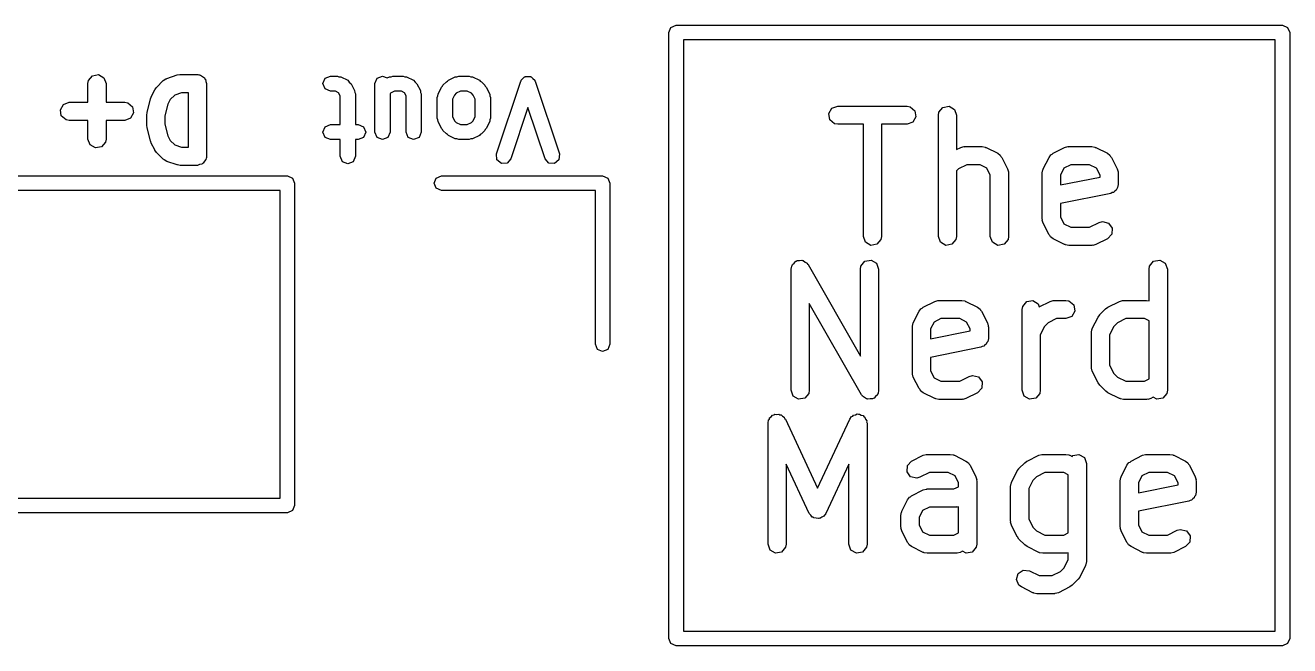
# Model space of a CAD drawing. Extents: x 83 to 117, y -104 to -70.4.
# Drawn here: x 100.38 to 110.81, y -75.49 to -70.37 of the extents above; entities that cross this region are included whole.
import ezdxf

# ---------------------------------------------------------------- set-up
doc = ezdxf.new("R2010")
doc.units = 0
doc.layers.add('BLACK', color=7, linetype='CONTINUOUS')

msp = doc.modelspace()

# ---------------------------------------------------------------- linework, layer by layer
at = {"layer": 'BLACK', "linetype": 'CONTINUOUS'}
for p, q in [((105.703, -70.3848), (105.746, -70.3672)), ((105.746, -70.3672), (110.746, -70.3672)), ((110.746, -70.3672), (110.788, -70.3848)), ((105.686, -70.4272), (105.703, -70.3848)), ((105.686, -75.4272), (105.686, -70.4272)), ((110.788, -70.3848), (110.806, -70.4272)), ((110.806, -70.4272), (110.806, -75.4272)), ((105.806, -70.4872), (105.806, -75.3672)), ((110.686, -70.4872), (105.806, -70.4872)), ((110.686, -75.3672), (110.686, -70.4872)), ((100.9, -70.8229), (100.932, -70.7836)), ((100.932, -70.7836), (100.983, -70.7747)), ((100.983, -70.7747), (101.027, -70.8004)), ((101.546, -70.806), (101.632, -70.7774)), ((101.632, -70.7774), (101.654, -70.7741)), ((101.654, -70.7741), (101.656, -70.7736)), ((101.656, -70.7736), (101.799, -70.7736)), ((101.799, -70.7736), (101.808, -70.7753)), ((101.808, -70.7753), (101.812, -70.7747)), ((101.812, -70.7747), (101.814, -70.7764)), ((101.814, -70.7764), (101.824, -70.7781)), ((101.824, -70.7781), (101.839, -70.7906)), ((101.839, -70.7906), (101.856, -70.8004)), ((102.852, -70.8044), (102.896, -70.7861)), ((102.896, -70.7861), (102.953, -70.7861)), ((102.953, -70.7861), (102.966, -70.7916)), ((102.966, -70.7916), (102.981, -70.7927)), ((102.981, -70.7927), (103.038, -70.8212)), ((103.28, -70.8044), (103.324, -70.7861)), ((103.324, -70.7861), (103.363, -70.8021)), ((103.363, -70.8021), (103.382, -70.7927)), ((103.382, -70.7927), (103.397, -70.7916)), ((103.397, -70.7916), (103.41, -70.7861)), ((103.41, -70.7861), (103.496, -70.7861)), ((103.496, -70.7861), (103.509, -70.7916)), ((103.509, -70.7916), (103.524, -70.7927)), ((103.524, -70.7927), (103.581, -70.8212)), ((103.868, -70.8212), (103.925, -70.7927)), ((103.925, -70.7927), (103.939, -70.7916)), ((103.939, -70.7916), (103.953, -70.7861)), ((103.953, -70.7861), (104.039, -70.7861)), ((104.039, -70.7861), (104.052, -70.7916)), ((104.052, -70.7916), (104.067, -70.7927)), ((104.067, -70.7927), (104.124, -70.8212)), ((104.483, -70.8076), (104.496, -70.7927)), ((104.496, -70.7927), (104.501, -70.7923)), ((104.501, -70.7923), (104.505, -70.7893)), ((104.505, -70.7893), (104.524, -70.7907)), ((104.524, -70.7907), (104.544, -70.7893)), ((104.544, -70.7893), (104.548, -70.7923)), ((104.548, -70.7923), (104.552, -70.7927)), ((104.552, -70.7927), (104.565, -70.8076)), ((100.895, -70.8486), (100.9, -70.8229)), ((100.895, -71.0021), (100.895, -70.8486)), ((101.027, -70.8004), (101.045, -70.8486)), ((101.045, -70.8486), (101.045, -71.0021)), ((101.417, -70.9579), (101.446, -70.9007)), ((101.446, -70.9007), (101.459, -70.8827)), ((101.459, -70.8827), (101.46, -70.8813)), ((101.46, -70.8813), (101.517, -70.8241)), ((101.517, -70.8241), (101.538, -70.8092)), ((101.538, -70.8092), (101.543, -70.8088)), ((101.543, -70.8088), (101.546, -70.806)), ((101.856, -70.8004), (101.858, -70.8067)), ((101.858, -70.8067), (101.864, -70.8111)), ((101.864, -70.8111), (101.867, -70.8303)), ((101.867, -70.8303), (101.874, -70.8486)), ((101.874, -70.8486), (101.874, -71.4486)), ((102.833, -70.8486), (102.852, -70.8044)), ((102.852, -70.8928), (102.833, -70.8486)), ((102.896, -70.9111), (102.852, -70.8928)), ((103.038, -70.8212), (103.051, -70.8362)), ((103.051, -70.8362), (103.066, -70.8492)), ((103.066, -70.8492), (103.094, -70.9063)), ((103.262, -70.8486), (103.28, -70.8044)), ((103.262, -71.2486), (103.262, -70.8486)), ((103.581, -70.8212), (103.594, -70.8362)), ((103.594, -70.8362), (103.609, -70.8492)), ((103.609, -70.8492), (103.637, -70.9063)), ((103.783, -70.9349), (103.811, -70.8778)), ((103.811, -70.8778), (103.819, -70.871)), ((103.819, -70.871), (103.823, -70.8615)), ((103.823, -70.8615), (103.852, -70.8329)), ((103.852, -70.8329), (103.861, -70.829)), ((103.861, -70.829), (103.868, -70.8212)), ((104.124, -70.8212), (104.13, -70.829)), ((104.13, -70.829), (104.14, -70.8329)), ((104.14, -70.8329), (104.168, -70.8615)), ((104.168, -70.8615), (104.172, -70.871)), ((104.172, -70.871), (104.18, -70.8778)), ((104.18, -70.8778), (104.209, -70.9349)), ((104.265, -71.4288), (104.465, -70.8288)), ((104.465, -70.8288), (104.468, -70.8253)), ((104.468, -70.8206), (104.483, -70.8076)), ((104.468, -70.8253), (104.468, -70.8206)), ((104.565, -70.8076), (104.58, -70.8206)), ((104.58, -70.8206), (104.581, -70.8253)), ((104.581, -70.8253), (104.584, -70.8288)), ((104.584, -70.8288), (104.784, -71.4288)), ((100.693, -71.0197), (100.741, -71.0021)), ((100.741, -71.0021), (100.895, -71.0021)), ((101.045, -71.0021), (101.199, -71.0021)), ((101.199, -71.0021), (101.224, -71.0067)), ((101.224, -71.0067), (101.264, -71.0396)), ((101.383, -71.0875), (101.412, -70.9732)), ((101.412, -70.9732), (101.417, -70.9614)), ((101.417, -70.9614), (101.417, -70.9579)), ((101.574, -70.9787), (101.555, -71.0176)), ((101.611, -70.9427), (101.574, -70.9787)), ((101.668, -70.9236), (101.611, -70.9427)), ((101.724, -70.9236), (101.668, -70.9236)), ((101.724, -71.3736), (101.724, -70.9236)), ((102.938, -70.9111), (102.896, -70.9111)), ((102.963, -70.9237), (102.938, -70.9111)), ((102.976, -70.949), (102.963, -70.9237)), ((102.976, -71.1861), (102.976, -70.949)), ((103.094, -70.9063), (103.096, -70.9208)), ((103.096, -70.9208), (103.101, -70.9343)), ((103.101, -70.9343), (103.101, -71.1861)), ((103.39, -70.9285), (103.387, -70.9316)), ((103.387, -70.9316), (103.387, -71.2486)), ((103.425, -70.9111), (103.39, -70.9285)), ((103.481, -70.9111), (103.425, -70.9111)), ((103.506, -70.9237), (103.481, -70.9111)), ((103.519, -70.949), (103.506, -70.9237)), ((103.519, -71.2486), (103.519, -70.949)), ((103.637, -70.9063), (103.638, -70.9208)), ((103.638, -70.9208), (103.644, -70.9343)), ((103.644, -70.9343), (103.644, -71.2486)), ((103.776, -70.9629), (103.782, -70.9494)), ((103.776, -71.1343), (103.776, -70.9629)), ((103.782, -70.9494), (103.783, -70.9349)), ((103.919, -70.9427), (103.901, -70.9776)), ((103.901, -70.9776), (103.901, -71.1195)), ((103.933, -70.9285), (103.919, -70.9427)), ((103.968, -70.9111), (103.933, -70.9285)), ((104.024, -70.9111), (103.968, -70.9111)), ((104.059, -70.9285), (104.024, -70.9111)), ((104.073, -70.9427), (104.059, -70.9285)), ((104.09, -70.9776), (104.073, -70.9427)), ((104.09, -71.1195), (104.09, -70.9776)), ((104.209, -70.9349), (104.21, -70.9494)), ((104.21, -70.9494), (104.215, -70.9629)), ((104.215, -70.9629), (104.215, -71.1343)), ((100.668, -71.0641), (100.693, -71.0197)), ((100.676, -71.1146), (100.668, -71.0641)), ((101.272, -71.0902), (101.247, -71.1346)), ((101.264, -71.0396), (101.272, -71.0902)), ((101.381, -71.1057), (101.383, -71.091)), ((101.381, -71.1914), (101.381, -71.1057)), ((101.383, -71.091), (101.383, -71.0875)), ((101.555, -71.0176), (101.531, -71.1149)), ((104.524, -71.0462), (104.384, -71.4683)), ((104.665, -71.4683), (104.524, -71.0462)), ((107.005, -71.0966), (107.031, -71.0521)), ((107.014, -71.1471), (107.005, -71.0966)), ((107.031, -71.0521), (107.079, -71.0346)), ((107.079, -71.0346), (107.65, -71.0346)), ((107.65, -71.0346), (107.676, -71.0391)), ((107.676, -71.0391), (107.715, -71.0721)), ((107.715, -71.0721), (107.724, -71.1226)), ((107.909, -71.1096), (107.913, -71.0839)), ((107.909, -72.1096), (107.909, -71.1096)), ((107.913, -71.0839), (107.946, -71.0446)), ((107.946, -71.0446), (107.997, -71.0357)), ((107.997, -71.0357), (108.041, -71.0614)), ((108.041, -71.0614), (108.059, -71.1096)), ((108.059, -71.1096), (108.059, -71.393)), ((100.716, -71.1476), (100.676, -71.1146)), ((100.741, -71.1521), (100.716, -71.1476)), ((100.895, -71.1521), (100.741, -71.1521)), ((100.895, -71.3057), (100.895, -71.1521)), ((101.199, -71.1521), (101.045, -71.1521)), ((101.045, -71.1521), (101.045, -71.3057)), ((101.247, -71.1346), (101.199, -71.1521)), ((101.382, -71.1947), (101.381, -71.1914)), ((101.383, -71.2096), (101.382, -71.1947)), ((101.412, -71.3239), (101.383, -71.2096)), ((101.531, -71.1149), (101.531, -71.1822)), ((101.531, -71.1822), (101.555, -71.2795)), ((102.833, -71.2486), (102.852, -71.2044)), ((102.852, -71.2044), (102.896, -71.1861)), ((102.896, -71.1861), (102.976, -71.1861)), ((103.101, -71.1861), (103.124, -71.1861)), ((103.124, -71.1861), (103.168, -71.2044)), ((103.168, -71.2044), (103.187, -71.2486)), ((103.782, -71.1477), (103.776, -71.1343)), ((103.783, -71.1622), (103.782, -71.1477)), ((103.811, -71.2194), (103.783, -71.1622)), ((103.901, -71.1195), (103.919, -71.1544)), ((103.919, -71.1544), (103.933, -71.1686)), ((103.933, -71.1686), (103.968, -71.1861)), ((103.968, -71.1861), (104.024, -71.1861)), ((104.024, -71.1861), (104.059, -71.1686)), ((104.059, -71.1686), (104.073, -71.1544)), ((104.073, -71.1544), (104.09, -71.1195)), ((104.209, -71.1622), (104.18, -71.2194)), ((104.21, -71.1477), (104.209, -71.1622)), ((104.215, -71.1343), (104.21, -71.1477)), ((107.053, -71.1801), (107.014, -71.1471)), ((107.079, -71.1846), (107.053, -71.1801)), ((107.29, -71.1846), (107.079, -71.1846)), ((107.29, -72.1096), (107.29, -71.1846)), ((107.65, -71.1846), (107.44, -71.1846)), ((107.44, -71.1846), (107.44, -72.1096)), ((107.698, -71.167), (107.65, -71.1846)), ((107.724, -71.1226), (107.698, -71.167)), ((100.913, -71.3539), (100.895, -71.3057)), ((101.045, -71.3057), (101.04, -71.3314)), ((101.555, -71.2795), (101.574, -71.3184)), ((101.574, -71.3184), (101.611, -71.3544)), ((102.852, -71.2928), (102.833, -71.2486)), ((102.896, -71.3111), (102.852, -71.2928)), ((102.976, -71.3111), (102.896, -71.3111)), ((102.976, -71.4486), (102.976, -71.3111)), ((103.124, -71.3111), (103.101, -71.3111)), ((103.101, -71.3111), (103.101, -71.4486)), ((103.168, -71.2928), (103.124, -71.3111)), ((103.187, -71.2486), (103.168, -71.2928)), ((103.28, -71.2928), (103.262, -71.2486)), ((103.324, -71.3111), (103.28, -71.2928)), ((103.368, -71.2928), (103.324, -71.3111)), ((103.387, -71.2486), (103.368, -71.2928)), ((103.537, -71.2928), (103.519, -71.2486)), ((103.581, -71.3111), (103.537, -71.2928)), ((103.626, -71.2928), (103.581, -71.3111)), ((103.644, -71.2486), (103.626, -71.2928)), ((103.819, -71.2261), (103.811, -71.2194)), ((103.823, -71.2356), (103.819, -71.2261)), ((103.852, -71.2642), (103.823, -71.2356)), ((103.861, -71.2681), (103.852, -71.2642)), ((103.868, -71.2759), (103.861, -71.2681)), ((103.925, -71.3045), (103.868, -71.2759)), ((103.939, -71.3055), (103.925, -71.3045)), ((103.953, -71.3111), (103.939, -71.3055)), ((104.039, -71.3111), (103.953, -71.3111)), ((104.052, -71.3055), (104.039, -71.3111)), ((104.067, -71.3045), (104.052, -71.3055)), ((104.124, -71.2759), (104.067, -71.3045)), ((104.13, -71.2681), (104.124, -71.2759)), ((104.14, -71.2642), (104.13, -71.2681)), ((104.168, -71.2356), (104.14, -71.2642)), ((104.172, -71.2261), (104.168, -71.2356)), ((104.18, -71.2194), (104.172, -71.2261)), ((100.957, -71.3796), (100.913, -71.3539)), ((101.007, -71.3707), (100.957, -71.3796)), ((101.04, -71.3314), (101.007, -71.3707)), ((101.414, -71.3268), (101.412, -71.3239)), ((101.417, -71.3393), (101.414, -71.3268)), ((101.446, -71.3964), (101.417, -71.3393)), ((101.447, -71.3975), (101.446, -71.3964)), ((101.46, -71.4159), (101.447, -71.3975)), ((101.517, -71.473), (101.46, -71.4159)), ((101.611, -71.3544), (101.668, -71.3736)), ((101.668, -71.3736), (101.724, -71.3736)), ((108.059, -71.393), (108.093, -71.3758)), ((108.093, -71.3758), (108.118, -71.3684)), ((108.118, -71.3684), (108.122, -71.3694)), ((108.122, -71.3694), (108.126, -71.3679)), ((108.126, -71.3679), (108.269, -71.3679)), ((108.269, -71.3679), (108.295, -71.3724)), ((108.295, -71.3724), (108.298, -71.3753)), ((108.298, -71.3753), (108.303, -71.3758)), ((108.303, -71.3758), (108.398, -71.4235)), ((108.398, -71.4235), (108.419, -71.439)), ((108.847, -71.4316), (108.855, -71.4235)), ((108.855, -71.4235), (108.95, -71.3758)), ((108.95, -71.3758), (108.975, -71.3684)), ((108.975, -71.3684), (108.979, -71.3694)), ((108.979, -71.3694), (108.984, -71.3679)), ((108.984, -71.3679), (109.174, -71.3679)), ((109.174, -71.3679), (109.2, -71.3724)), ((109.2, -71.3724), (109.203, -71.3753)), ((109.203, -71.3753), (109.208, -71.3758)), ((109.208, -71.3758), (109.303, -71.4235)), ((109.303, -71.4235), (109.324, -71.439)), ((101.521, -71.4749), (101.517, -71.473)), ((101.523, -71.4787), (101.521, -71.4749)), ((101.546, -71.4912), (101.523, -71.4787)), ((101.632, -71.5197), (101.546, -71.4912)), ((101.634, -71.5197), (101.632, -71.5197)), ((101.656, -71.5236), (101.634, -71.5197)), ((101.799, -71.5236), (101.656, -71.5236)), ((101.817, -71.5169), (101.799, -71.5236)), ((101.836, -71.5135), (101.817, -71.5169)), ((101.84, -71.5083), (101.836, -71.5135)), ((101.847, -71.506), (101.84, -71.5083)), ((101.857, -71.4891), (101.847, -71.506)), ((101.869, -71.4742), (101.857, -71.4891)), ((101.871, -71.4645), (101.869, -71.4742)), ((101.872, -71.4616), (101.871, -71.4645)), ((101.874, -71.4486), (101.872, -71.4583)), ((101.872, -71.4583), (101.872, -71.4616)), ((102.994, -71.4928), (102.976, -71.4486)), ((103.039, -71.5111), (102.994, -71.4928)), ((103.083, -71.4928), (103.039, -71.5111)), ((103.101, -71.4486), (103.083, -71.4928)), ((104.268, -71.4765), (104.265, -71.4288)), ((104.305, -71.5079), (104.268, -71.4765)), ((104.352, -71.5045), (104.305, -71.5079)), ((104.384, -71.4683), (104.352, -71.5045)), ((104.696, -71.5045), (104.665, -71.4683)), ((104.744, -71.5079), (104.696, -71.5045)), ((104.78, -71.4765), (104.744, -71.5079)), ((104.784, -71.4288), (104.78, -71.4765)), ((108.144, -71.5179), (108.076, -71.5522)), ((108.252, -71.5179), (108.144, -71.5179)), ((108.309, -71.5464), (108.252, -71.5179)), ((108.419, -71.439), (108.423, -71.4493)), ((108.423, -71.4493), (108.432, -71.457)), ((108.432, -71.457), (108.479, -71.5522)), ((108.774, -71.5522), (108.821, -71.457)), ((108.821, -71.457), (108.837, -71.4361)), ((108.837, -71.4361), (108.847, -71.4316)), ((109.001, -71.5179), (108.944, -71.5464)), ((109.156, -71.5179), (109.001, -71.5179)), ((109.213, -71.5464), (109.156, -71.5179)), ((109.324, -71.439), (109.328, -71.4493)), ((109.328, -71.4493), (109.336, -71.457)), ((109.336, -71.457), (109.384, -71.5522)), ((94.86, -71.61), (102.54, -71.61)), ((102.54, -71.61), (102.582, -71.6276)), ((102.582, -71.6276), (102.6, -71.67)), ((103.75, -71.67), (103.768, -71.6276)), ((103.768, -71.6276), (103.81, -71.61)), ((103.81, -71.61), (105.14, -71.61)), ((105.14, -71.61), (105.182, -71.6276)), ((105.182, -71.6276), (105.2, -71.67)), ((108.076, -71.5522), (108.059, -71.5692)), ((108.059, -71.5692), (108.059, -72.1096)), ((108.337, -71.6035), (108.309, -71.5464)), ((108.337, -72.1096), (108.337, -71.6035)), ((108.479, -71.5522), (108.487, -71.5772)), ((108.487, -71.5772), (108.486, -71.5816)), ((108.486, -71.5816), (108.487, -71.5858)), ((108.487, -71.5858), (108.487, -72.1096)), ((108.766, -71.5858), (108.77, -71.5601)), ((108.766, -71.9667), (108.766, -71.5858)), ((108.77, -71.5601), (108.773, -71.5567)), ((108.773, -71.5567), (108.774, -71.5522)), ((108.944, -71.5464), (108.916, -71.6035)), ((108.916, -71.6035), (108.916, -71.6848)), ((108.916, -71.6848), (109.242, -71.6195)), ((109.242, -71.6035), (109.213, -71.5464)), ((109.242, -71.6195), (109.242, -71.6035)), ((109.384, -71.5522), (109.391, -71.5772)), ((109.391, -71.5772), (109.39, -71.5816)), ((109.39, -71.5816), (109.392, -71.5858)), ((109.392, -71.5858), (109.392, -71.681)), ((102.48, -71.73), (94.92, -71.73)), ((102.48, -74.27), (102.48, -71.73)), ((102.6, -71.67), (102.6, -74.33)), ((103.768, -71.7124), (103.75, -71.67)), ((103.81, -71.73), (103.768, -71.7124)), ((105.08, -71.73), (103.81, -71.73)), ((105.08, -73), (105.08, -71.73)), ((105.2, -71.67), (105.2, -73)), ((109.363, -71.7352), (109.354, -71.746)), ((109.375, -71.7279), (109.363, -71.7352)), ((109.379, -71.7162), (109.375, -71.7279)), ((109.387, -71.7067), (109.379, -71.7162)), ((109.392, -71.681), (109.387, -71.7067)), ((109.332, -71.7546), (108.916, -71.8377)), ((108.916, -71.8377), (108.916, -71.949)), ((109.342, -71.7481), (109.332, -71.7546)), ((109.354, -71.746), (109.342, -71.7481)), ((108.767, -71.9709), (108.766, -71.9667)), ((108.766, -71.9753), (108.767, -71.9709)), ((108.774, -72.0003), (108.766, -71.9753)), ((108.821, -72.0955), (108.774, -72.0003)), ((108.916, -71.949), (108.944, -72.0061)), ((108.944, -72.0061), (109.001, -72.0346)), ((109.001, -72.0346), (109.156, -72.0346)), ((109.156, -72.0346), (109.236, -71.9949)), ((109.236, -71.9949), (109.261, -71.9875)), ((109.261, -71.9875), (109.311, -71.9994)), ((109.311, -71.9994), (109.341, -72.0406)), ((109.341, -72.0406), (109.338, -72.0918)), ((107.307, -72.1578), (107.29, -72.1096)), ((107.435, -72.1352), (107.402, -72.1745)), ((107.44, -72.1096), (107.435, -72.1352)), ((107.926, -72.1578), (107.909, -72.1096)), ((108.054, -72.1352), (108.021, -72.1745)), ((108.059, -72.1096), (108.054, -72.1352)), ((108.355, -72.1578), (108.337, -72.1096)), ((108.483, -72.1352), (108.45, -72.1745)), ((108.487, -72.1096), (108.483, -72.1352)), ((108.829, -72.1032), (108.821, -72.0955)), ((108.834, -72.1135), (108.829, -72.1032)), ((108.855, -72.129), (108.834, -72.1135)), ((108.95, -72.1767), (108.855, -72.129)), ((109.303, -72.129), (109.208, -72.1767)), ((109.338, -72.0918), (109.303, -72.129)), ((107.352, -72.1834), (107.307, -72.1578)), ((107.402, -72.1745), (107.352, -72.1834)), ((107.971, -72.1834), (107.926, -72.1578)), ((108.021, -72.1745), (107.971, -72.1834)), ((108.399, -72.1834), (108.355, -72.1578)), ((108.45, -72.1745), (108.399, -72.1834)), ((108.955, -72.1772), (108.95, -72.1767)), ((108.958, -72.1801), (108.955, -72.1772)), ((108.984, -72.1846), (108.958, -72.1801)), ((109.174, -72.1846), (108.984, -72.1846)), ((109.178, -72.183), (109.174, -72.1846)), ((109.183, -72.1841), (109.178, -72.183)), ((109.208, -72.1767), (109.183, -72.1841)), ((106.694, -72.3796), (106.699, -72.3539)), ((106.699, -72.3539), (106.703, -72.3486)), ((106.703, -72.3486), (106.705, -72.3418)), ((106.705, -72.3418), (106.719, -72.3294)), ((106.719, -72.3294), (106.732, -72.3146)), ((106.732, -72.3146), (106.739, -72.3134)), ((106.739, -72.3134), (106.744, -72.309)), ((106.744, -72.309), (106.763, -72.3091)), ((106.763, -72.3091), (106.782, -72.3057)), ((106.782, -72.3057), (106.788, -72.3092)), ((106.788, -72.3092), (106.795, -72.3092)), ((106.795, -72.3092), (106.81, -72.3217)), ((106.81, -72.3217), (106.827, -72.3314)), ((106.827, -72.3314), (106.829, -72.3379)), ((106.829, -72.3379), (106.834, -72.3424)), ((106.834, -72.3424), (107.266, -73.0972)), ((107.266, -72.3796), (107.27, -72.3539)), ((107.27, -72.3539), (107.303, -72.3146)), ((107.303, -72.3146), (107.354, -72.3057)), ((107.354, -72.3057), (107.398, -72.3314)), ((107.398, -72.3314), (107.416, -72.3796)), ((109.647, -72.3796), (109.651, -72.3539)), ((109.651, -72.3539), (109.684, -72.3146)), ((109.684, -72.3146), (109.735, -72.3057)), ((109.735, -72.3057), (109.779, -72.3314)), ((109.779, -72.3314), (109.797, -72.3796)), ((106.694, -73.3796), (106.694, -72.3796)), ((107.266, -73.0972), (107.266, -72.3796)), ((107.416, -72.3796), (107.416, -73.3796)), ((109.647, -72.6415), (109.647, -72.3796)), ((109.797, -72.3796), (109.797, -73.3796)), ((107.276, -73.4168), (106.844, -72.662)), ((106.844, -72.662), (106.844, -73.3796)), ((107.783, -72.6935), (107.879, -72.6458)), ((107.879, -72.6458), (107.904, -72.6384)), ((107.904, -72.6384), (107.908, -72.6394)), ((107.908, -72.6394), (107.912, -72.6379)), ((107.912, -72.6379), (108.103, -72.6379)), ((108.103, -72.6379), (108.128, -72.6424)), ((108.128, -72.6424), (108.132, -72.6453)), ((108.132, -72.6453), (108.136, -72.6458)), ((108.136, -72.6458), (108.231, -72.6935)), ((108.604, -72.6873), (108.637, -72.648)), ((108.637, -72.648), (108.687, -72.6391)), ((108.687, -72.6391), (108.732, -72.6647)), ((108.732, -72.6647), (108.741, -72.6908)), ((108.741, -72.6908), (108.831, -72.6458)), ((108.831, -72.6458), (108.856, -72.6384)), ((108.856, -72.6384), (108.86, -72.6394)), ((108.86, -72.6394), (108.865, -72.6379)), ((108.865, -72.6379), (108.96, -72.6379)), ((108.96, -72.6379), (108.985, -72.6424)), ((108.985, -72.6424), (109.025, -72.6754)), ((109.025, -72.6754), (109.034, -72.7259)), ((109.307, -72.6935), (109.402, -72.6458)), ((109.402, -72.6458), (109.427, -72.6384)), ((109.427, -72.6384), (109.432, -72.6394)), ((109.432, -72.6394), (109.436, -72.6379)), ((109.436, -72.6379), (109.626, -72.6379)), ((109.626, -72.6379), (109.647, -72.6415)), ((107.702, -72.8222), (107.75, -72.727)), ((107.75, -72.727), (107.765, -72.7061)), ((107.765, -72.7061), (107.776, -72.7016)), ((107.776, -72.7016), (107.783, -72.6935)), ((108.231, -72.6935), (108.252, -72.709)), ((108.252, -72.709), (108.257, -72.7193)), ((108.257, -72.7193), (108.265, -72.727)), ((108.265, -72.727), (108.313, -72.8222)), ((108.599, -72.7129), (108.604, -72.6873)), ((108.599, -73.3796), (108.599, -72.7129)), ((109.008, -72.7704), (108.96, -72.7879)), ((109.034, -72.7259), (109.008, -72.7704)), ((109.178, -72.8698), (109.226, -72.7746)), ((109.226, -72.7746), (109.239, -72.7566)), ((109.239, -72.7566), (109.24, -72.7551)), ((109.24, -72.7551), (109.288, -72.7075)), ((109.288, -72.7075), (109.306, -72.6946)), ((109.306, -72.6946), (109.307, -72.6935)), ((107.694, -72.8558), (107.699, -72.8301)), ((107.694, -73.2367), (107.694, -72.8558)), ((107.699, -72.8301), (107.702, -72.8267)), ((107.702, -72.8267), (107.702, -72.8222)), ((107.873, -72.8164), (107.844, -72.8735)), ((107.844, -72.8735), (107.844, -72.9548)), ((107.93, -72.7879), (107.873, -72.8164)), ((108.085, -72.7879), (107.93, -72.7879)), ((108.142, -72.8164), (108.085, -72.7879)), ((108.171, -72.8735), (108.142, -72.8164)), ((108.171, -72.8895), (108.171, -72.8735)), ((108.313, -72.8222), (108.32, -72.8472)), ((108.32, -72.8472), (108.319, -72.8516)), ((108.319, -72.8516), (108.321, -72.8558)), ((108.321, -72.8558), (108.321, -72.951)), ((108.783, -72.8526), (108.749, -72.9211)), ((108.814, -72.8222), (108.783, -72.8526)), ((108.882, -72.7879), (108.814, -72.8222)), ((108.96, -72.7879), (108.882, -72.7879)), ((109.171, -72.9034), (109.175, -72.8777)), ((109.175, -72.8777), (109.178, -72.8743)), ((109.178, -72.8743), (109.178, -72.8698)), ((109.355, -72.8526), (109.321, -72.9211)), ((109.385, -72.8222), (109.355, -72.8526)), ((109.454, -72.7879), (109.385, -72.8222)), ((109.609, -72.7879), (109.454, -72.7879)), ((109.647, -72.8069), (109.609, -72.7879)), ((109.647, -73.2856), (109.647, -72.8069)), ((107.844, -72.9548), (108.171, -72.8895)), ((108.308, -72.9862), (108.304, -72.9979)), ((108.316, -72.9767), (108.308, -72.9862)), ((108.321, -72.951), (108.316, -72.9767)), ((108.749, -72.9211), (108.749, -73.3796)), ((109.171, -73.1891), (109.171, -72.9034)), ((109.321, -72.9211), (109.321, -73.1714)), ((105.098, -73.0424), (105.08, -73)), ((105.14, -73.06), (105.098, -73.0424)), ((105.182, -73.0424), (105.14, -73.06)), ((105.2, -73), (105.182, -73.0424)), ((108.26, -73.0246), (107.844, -73.1077)), ((108.271, -73.0181), (108.26, -73.0246)), ((108.283, -73.016), (108.271, -73.0181)), ((108.292, -73.0052), (108.283, -73.016)), ((108.304, -72.9979), (108.292, -73.0052)), ((107.844, -73.1077), (107.844, -73.219)), ((109.172, -73.1933), (109.171, -73.1891)), ((109.171, -73.1977), (109.172, -73.1933)), ((109.321, -73.1714), (109.355, -73.2399)), ((107.696, -73.2409), (107.694, -73.2367)), ((107.695, -73.2453), (107.696, -73.2409)), ((107.702, -73.2703), (107.695, -73.2453)), ((107.75, -73.3655), (107.702, -73.2703)), ((107.844, -73.219), (107.873, -73.2761)), ((107.873, -73.2761), (107.93, -73.3046)), ((108.085, -73.3046), (108.164, -73.2649)), ((108.164, -73.2649), (108.189, -73.2575)), ((108.189, -73.2575), (108.239, -73.2694)), ((108.239, -73.2694), (108.27, -73.3106)), ((109.178, -73.2226), (109.171, -73.1977)), ((109.226, -73.3179), (109.178, -73.2226)), ((109.355, -73.2399), (109.385, -73.2703)), ((109.385, -73.2703), (109.454, -73.3046)), ((109.609, -73.3046), (109.647, -73.2856)), ((106.712, -73.4278), (106.694, -73.3796)), ((106.84, -73.4052), (106.807, -73.4445)), ((106.844, -73.3796), (106.84, -73.4052)), ((107.411, -73.4052), (107.407, -73.4105)), ((107.416, -73.3796), (107.411, -73.4052)), ((107.758, -73.3732), (107.75, -73.3655)), ((107.762, -73.3835), (107.758, -73.3732)), ((107.783, -73.399), (107.762, -73.3835)), ((107.879, -73.4467), (107.783, -73.399)), ((107.93, -73.3046), (108.085, -73.3046)), ((108.231, -73.399), (108.136, -73.4467)), ((108.267, -73.3618), (108.231, -73.399)), ((108.27, -73.3106), (108.267, -73.3618)), ((108.617, -73.4278), (108.599, -73.3796)), ((108.745, -73.4052), (108.712, -73.4445)), ((108.749, -73.3796), (108.745, -73.4052)), ((109.227, -73.319), (109.226, -73.3179)), ((109.24, -73.3374), (109.227, -73.319)), ((109.288, -73.385), (109.24, -73.3374)), ((109.289, -73.3857), (109.288, -73.385)), ((109.307, -73.399), (109.289, -73.3857)), ((109.402, -73.4467), (109.307, -73.399)), ((109.454, -73.3046), (109.609, -73.3046)), ((109.792, -73.4052), (109.759, -73.4445)), ((109.797, -73.3796), (109.792, -73.4052)), ((106.756, -73.4534), (106.712, -73.4278)), ((106.807, -73.4445), (106.756, -73.4534)), ((107.281, -73.4213), (107.276, -73.4168)), ((107.283, -73.4278), (107.281, -73.4213)), ((107.3, -73.4375), (107.283, -73.4278)), ((107.315, -73.4499), (107.3, -73.4375)), ((107.322, -73.45), (107.315, -73.4499)), ((107.328, -73.4534), (107.322, -73.45)), ((107.347, -73.4501), (107.328, -73.4534)), ((107.366, -73.4502), (107.347, -73.4501)), ((107.371, -73.4457), (107.366, -73.4502)), ((107.378, -73.4445), (107.371, -73.4457)), ((107.391, -73.4297), (107.378, -73.4445)), ((107.406, -73.4174), (107.391, -73.4297)), ((107.407, -73.4105), (107.406, -73.4174)), ((107.883, -73.4472), (107.879, -73.4467)), ((107.887, -73.4501), (107.883, -73.4472)), ((107.912, -73.4546), (107.887, -73.4501)), ((108.103, -73.4546), (107.912, -73.4546)), ((108.107, -73.453), (108.103, -73.4546)), ((108.111, -73.4541), (108.107, -73.453)), ((108.136, -73.4467), (108.111, -73.4541)), ((108.661, -73.4534), (108.617, -73.4278)), ((108.712, -73.4445), (108.661, -73.4534)), ((109.407, -73.4472), (109.402, -73.4467)), ((109.41, -73.4501), (109.407, -73.4472)), ((109.436, -73.4546), (109.41, -73.4501)), ((109.626, -73.4546), (109.436, -73.4546)), ((109.631, -73.453), (109.626, -73.4546)), ((109.635, -73.4541), (109.631, -73.453)), ((109.66, -73.4467), (109.635, -73.4541)), ((109.68, -73.4368), (109.66, -73.4467)), ((109.709, -73.4534), (109.68, -73.4368)), ((109.759, -73.4445), (109.709, -73.4534)), ((106.515, -73.6163), (106.517, -73.6066)), ((106.517, -73.6066), (106.531, -73.5972)), ((106.531, -73.5972), (106.541, -73.5846)), ((106.541, -73.5846), (106.551, -73.5829)), ((106.551, -73.5829), (106.559, -73.5771)), ((106.559, -73.5771), (106.576, -73.5786)), ((106.576, -73.5786), (106.592, -73.5757)), ((106.592, -73.5757), (106.601, -73.5807)), ((106.601, -73.5807), (106.611, -73.5816)), ((106.611, -73.5816), (106.622, -73.5932)), ((106.622, -73.5932), (106.636, -73.6014)), ((106.636, -73.6014), (106.64, -73.6108)), ((106.64, -73.6108), (106.647, -73.6179)), ((107.178, -73.6179), (107.193, -73.5965)), ((107.193, -73.5965), (107.202, -73.5923)), ((107.202, -73.5923), (107.208, -73.5846)), ((107.208, -73.5846), (107.224, -73.5818)), ((107.224, -73.5818), (107.239, -73.5749)), ((107.239, -73.5749), (107.249, -73.5775)), ((107.249, -73.5775), (107.259, -73.5757)), ((107.259, -73.5757), (107.273, -73.5839)), ((107.273, -73.5839), (107.289, -73.5882)), ((107.289, -73.5882), (107.294, -73.5964)), ((107.294, -73.5964), (107.303, -73.6014)), ((107.303, -73.6014), (107.309, -73.6168)), ((106.504, -73.6496), (106.508, -73.6239)), ((106.504, -74.6496), (106.504, -73.6496)), ((106.508, -73.6239), (106.515, -73.6163)), ((106.647, -73.6179), (106.912, -74.1865)), ((106.912, -74.1865), (107.178, -73.6179)), ((107.309, -73.6168), (107.318, -73.6302)), ((107.318, -73.6302), (107.317, -73.6402)), ((107.317, -73.6402), (107.321, -73.6496)), ((107.321, -73.6496), (107.321, -74.6496)), ((107.688, -73.9635), (107.783, -73.9158)), ((107.783, -73.9158), (107.808, -73.9084)), ((107.808, -73.9084), (107.813, -73.9094)), ((107.813, -73.9094), (107.817, -73.9079)), ((107.817, -73.9079), (108.007, -73.9079)), ((108.007, -73.9079), (108.033, -73.9124)), ((108.033, -73.9124), (108.037, -73.9153)), ((108.037, -73.9153), (108.041, -73.9158)), ((108.041, -73.9158), (108.136, -73.9635)), ((108.641, -73.9635), (108.736, -73.9158)), ((108.736, -73.9158), (108.761, -73.9084)), ((108.761, -73.9084), (108.765, -73.9094)), ((108.765, -73.9094), (108.769, -73.9079)), ((108.769, -73.9079), (108.96, -73.9079)), ((108.96, -73.9079), (108.985, -73.9124)), ((108.985, -73.9124), (108.989, -73.9153)), ((108.989, -73.9153), (108.993, -73.9158)), ((108.993, -73.9158), (109.012, -73.925)), ((109.012, -73.925), (109.018, -73.918)), ((109.018, -73.918), (109.068, -73.9091)), ((109.068, -73.9091), (109.113, -73.9347)), ((109.498, -73.9635), (109.593, -73.9158)), ((109.593, -73.9158), (109.618, -73.9084)), ((109.618, -73.9084), (109.622, -73.9094)), ((109.622, -73.9094), (109.626, -73.9079)), ((109.626, -73.9079), (109.817, -73.9079)), ((109.817, -73.9079), (109.843, -73.9124)), ((109.843, -73.9124), (109.846, -73.9153)), ((109.846, -73.9153), (109.85, -73.9158)), ((109.85, -73.9158), (109.946, -73.9635)), ((106.844, -74.3956), (106.654, -73.9876)), ((106.654, -73.9876), (106.654, -74.6496)), ((107.171, -73.9876), (106.98, -74.3956)), ((107.171, -74.6496), (107.171, -73.9876)), ((107.65, -74.0519), (107.653, -74.0007)), ((107.653, -74.0007), (107.688, -73.9635)), ((108.136, -73.9635), (108.157, -73.979)), ((108.157, -73.979), (108.162, -73.9893)), ((108.162, -73.9893), (108.17, -73.997)), ((108.17, -73.997), (108.217, -74.0922)), ((108.559, -74.0446), (108.573, -74.0266)), ((108.573, -74.0251), (108.621, -73.9775)), ((108.573, -74.0266), (108.573, -74.0251)), ((108.621, -73.9775), (108.639, -73.9646)), ((108.639, -73.9646), (108.641, -73.9635)), ((109.113, -73.9347), (109.13, -73.9829)), ((109.13, -73.9829), (109.13, -74.7924)), ((109.417, -74.0922), (109.464, -73.997)), ((109.464, -73.997), (109.48, -73.9761)), ((109.48, -73.9761), (109.49, -73.9716)), ((109.49, -73.9716), (109.498, -73.9635)), ((109.946, -73.9635), (109.967, -73.979)), ((109.967, -73.979), (109.971, -73.9893)), ((109.971, -73.9893), (109.979, -73.997)), ((109.979, -73.997), (110.027, -74.0922)), ((107.68, -74.0931), (107.65, -74.0519)), ((107.73, -74.105), (107.68, -74.0931)), ((107.755, -74.0976), (107.73, -74.105)), ((107.835, -74.0579), (107.755, -74.0976)), ((107.99, -74.0579), (107.835, -74.0579)), ((108.047, -74.0864), (107.99, -74.0579)), ((108.075, -74.1435), (108.047, -74.0864)), ((108.217, -74.0922), (108.225, -74.1172)), ((108.225, -74.1172), (108.224, -74.1216)), ((108.224, -74.1216), (108.225, -74.1258)), ((108.225, -74.1258), (108.225, -74.6496)), ((108.512, -74.1398), (108.559, -74.0446)), ((108.688, -74.1226), (108.654, -74.1911)), ((108.719, -74.0922), (108.688, -74.1226)), ((108.787, -74.0579), (108.719, -74.0922)), ((108.942, -74.0579), (108.787, -74.0579)), ((108.98, -74.0769), (108.942, -74.0579)), ((108.98, -74.5556), (108.98, -74.0769)), ((109.409, -74.1258), (109.413, -74.1001)), ((109.409, -74.5067), (109.409, -74.1258)), ((109.413, -74.1001), (109.416, -74.0967)), ((109.416, -74.0967), (109.417, -74.0922)), ((109.587, -74.0864), (109.559, -74.1435)), ((109.644, -74.0579), (109.587, -74.0864)), ((109.799, -74.0579), (109.644, -74.0579)), ((109.856, -74.0864), (109.799, -74.0579)), ((109.885, -74.1435), (109.856, -74.0864)), ((110.027, -74.0922), (110.034, -74.1172)), ((110.034, -74.1172), (110.033, -74.1216)), ((110.033, -74.1216), (110.035, -74.1258)), ((110.035, -74.1258), (110.035, -74.221)), ((107.688, -74.2492), (107.783, -74.2015)), ((107.783, -74.2015), (107.808, -74.1941)), ((107.808, -74.1941), (107.813, -74.1952)), ((107.813, -74.1952), (107.817, -74.1936)), ((107.817, -74.1936), (108.037, -74.1936)), ((108.037, -74.1936), (108.075, -74.1747)), ((108.075, -74.1747), (108.075, -74.1435)), ((108.504, -74.1734), (108.508, -74.1477)), ((108.504, -74.4591), (108.504, -74.1734)), ((108.508, -74.1477), (108.511, -74.1443)), ((108.511, -74.1443), (108.512, -74.1398)), ((108.654, -74.1911), (108.654, -74.4414)), ((109.559, -74.1435), (109.559, -74.2248)), ((109.559, -74.2248), (109.885, -74.1595)), ((109.885, -74.1595), (109.885, -74.1435)), ((110.035, -74.221), (110.03, -74.2467)), ((94.92, -74.27), (102.48, -74.27)), ((102.6, -74.33), (102.582, -74.3724)), ((107.607, -74.3779), (107.655, -74.2827)), ((107.655, -74.2827), (107.67, -74.2618)), ((107.67, -74.2618), (107.68, -74.2573)), ((107.68, -74.2573), (107.688, -74.2492)), ((107.835, -74.3436), (107.778, -74.3721)), ((108.055, -74.3436), (107.835, -74.3436)), ((108.059, -74.3421), (108.055, -74.3436)), ((108.064, -74.3431), (108.059, -74.3421)), ((108.075, -74.3397), (108.064, -74.3431)), ((108.075, -74.5556), (108.075, -74.3397)), ((109.975, -74.2946), (109.559, -74.3777)), ((109.985, -74.2881), (109.975, -74.2946)), ((109.997, -74.286), (109.985, -74.2881)), ((110.006, -74.2752), (109.997, -74.286)), ((110.018, -74.2679), (110.006, -74.2752)), ((110.022, -74.2562), (110.018, -74.2679)), ((110.03, -74.2467), (110.022, -74.2562)), ((102.54, -74.39), (94.86, -74.39)), ((102.582, -74.3724), (102.54, -74.39)), ((106.858, -74.4093), (106.844, -74.3956)), ((106.869, -74.4253), (106.858, -74.4093)), ((106.876, -74.427), (106.869, -74.4253)), ((106.881, -74.4318), (106.876, -74.427)), ((106.9, -74.4335), (106.881, -74.4318)), ((106.919, -74.4386), (106.9, -74.4335)), ((106.925, -74.4357), (106.919, -74.4386)), ((106.932, -74.4363), (106.925, -74.4357)), ((106.948, -74.4251), (106.932, -74.4363)), ((106.965, -74.4169), (106.948, -74.4251)), ((106.971, -74.4088), (106.965, -74.4169)), ((106.974, -74.4069), (106.971, -74.4088)), ((106.98, -74.3956), (106.974, -74.4037)), ((106.974, -74.4037), (106.974, -74.4069)), ((107.599, -74.4115), (107.604, -74.3858)), ((107.599, -74.5067), (107.599, -74.4115)), ((107.604, -74.3858), (107.607, -74.3824)), ((107.607, -74.3824), (107.607, -74.3779)), ((107.778, -74.3721), (107.749, -74.4292)), ((107.749, -74.4292), (107.749, -74.489)), ((108.654, -74.4414), (108.688, -74.5099)), ((109.559, -74.3777), (109.559, -74.489)), ((107.601, -74.5109), (107.599, -74.5067)), ((107.6, -74.5153), (107.601, -74.5109)), ((107.607, -74.5403), (107.6, -74.5153)), ((107.655, -74.6355), (107.607, -74.5403)), ((107.749, -74.489), (107.778, -74.5461)), ((107.778, -74.5461), (107.835, -74.5746)), ((108.505, -74.4633), (108.504, -74.4591)), ((108.504, -74.4677), (108.505, -74.4633)), ((108.512, -74.4926), (108.504, -74.4677)), ((108.559, -74.5879), (108.512, -74.4926)), ((108.688, -74.5099), (108.719, -74.5403)), ((108.719, -74.5403), (108.787, -74.5746)), ((109.41, -74.5109), (109.409, -74.5067)), ((109.409, -74.5153), (109.41, -74.5109)), ((109.417, -74.5403), (109.409, -74.5153)), ((109.464, -74.6355), (109.417, -74.5403)), ((109.559, -74.489), (109.587, -74.5461)), ((109.587, -74.5461), (109.644, -74.5746)), ((109.799, -74.5746), (109.879, -74.5349)), ((109.879, -74.5349), (109.904, -74.5275)), ((109.904, -74.5275), (109.954, -74.5394)), ((109.954, -74.5394), (109.984, -74.5806)), ((106.521, -74.6978), (106.504, -74.6496)), ((106.654, -74.6496), (106.649, -74.6752)), ((107.188, -74.6978), (107.171, -74.6496)), ((107.321, -74.6496), (107.316, -74.6752)), ((107.663, -74.6432), (107.655, -74.6355)), ((107.667, -74.6535), (107.663, -74.6432)), ((107.688, -74.669), (107.667, -74.6535)), ((107.835, -74.5746), (108.037, -74.5746)), ((108.037, -74.5746), (108.075, -74.5556)), ((108.225, -74.6496), (108.221, -74.6752)), ((108.561, -74.589), (108.559, -74.5879)), ((108.573, -74.6074), (108.561, -74.589)), ((108.621, -74.655), (108.573, -74.6074)), ((108.623, -74.6557), (108.621, -74.655)), ((108.641, -74.669), (108.623, -74.6557)), ((108.787, -74.5746), (108.942, -74.5746)), ((108.942, -74.5746), (108.98, -74.5556)), ((109.472, -74.6432), (109.464, -74.6355)), ((109.477, -74.6535), (109.472, -74.6432)), ((109.498, -74.669), (109.477, -74.6535)), ((109.644, -74.5746), (109.799, -74.5746)), ((109.981, -74.6318), (109.946, -74.669)), ((109.984, -74.5806), (109.981, -74.6318)), ((106.566, -74.7234), (106.521, -74.6978)), ((106.616, -74.7145), (106.566, -74.7234)), ((106.649, -74.6752), (106.616, -74.7145)), ((107.233, -74.7234), (107.188, -74.6978)), ((107.283, -74.7145), (107.233, -74.7234)), ((107.316, -74.6752), (107.283, -74.7145)), ((107.783, -74.7167), (107.688, -74.669)), ((107.788, -74.7172), (107.783, -74.7167)), ((107.791, -74.7201), (107.788, -74.7172)), ((107.817, -74.7246), (107.791, -74.7201)), ((108.055, -74.7246), (107.817, -74.7246)), ((108.059, -74.723), (108.055, -74.7246)), ((108.064, -74.7241), (108.059, -74.723)), ((108.089, -74.7167), (108.064, -74.7241)), ((108.108, -74.7068), (108.089, -74.7167)), ((108.137, -74.7234), (108.108, -74.7068)), ((108.188, -74.7145), (108.137, -74.7234)), ((108.221, -74.6752), (108.188, -74.7145)), ((108.736, -74.7167), (108.641, -74.669)), ((108.74, -74.7172), (108.736, -74.7167)), ((108.744, -74.7201), (108.74, -74.7172)), ((108.769, -74.7246), (108.744, -74.7201)), ((108.96, -74.7246), (108.769, -74.7246)), ((108.964, -74.723), (108.96, -74.7246)), ((108.968, -74.7241), (108.964, -74.723)), ((108.98, -74.7206), (108.968, -74.7241)), ((108.98, -74.7747), (108.98, -74.7206)), ((109.593, -74.7167), (109.498, -74.669)), ((109.597, -74.7172), (109.593, -74.7167)), ((109.601, -74.7201), (109.597, -74.7172)), ((109.626, -74.7246), (109.601, -74.7201)), ((109.817, -74.7246), (109.626, -74.7246)), ((109.821, -74.723), (109.817, -74.7246)), ((109.826, -74.7241), (109.821, -74.723)), ((109.85, -74.7167), (109.826, -74.7241)), ((109.946, -74.669), (109.85, -74.7167)), ((108.566, -74.8906), (108.609, -74.8623)), ((108.609, -74.8623), (108.66, -74.8682)), ((108.915, -74.8737), (108.946, -74.8432)), ((108.946, -74.8432), (108.98, -74.7747)), ((109.122, -74.826), (109.075, -74.9212)), ((109.123, -74.8215), (109.122, -74.826)), ((109.126, -74.8181), (109.123, -74.8215)), ((109.13, -74.7924), (109.126, -74.8181)), ((108.552, -74.9398), (108.566, -74.8906)), ((108.572, -74.9869), (108.552, -74.9398)), ((108.66, -74.8682), (108.739, -74.9079)), ((108.739, -74.9079), (108.847, -74.9079)), ((108.847, -74.9079), (108.915, -74.8737)), ((109.06, -74.9407), (109.013, -74.9883)), ((109.061, -74.9392), (109.06, -74.9407)), ((109.075, -74.9212), (109.061, -74.9392)), ((108.593, -75.0024), (108.572, -74.9869)), ((108.688, -75.05), (108.593, -75.0024)), ((108.693, -75.0505), (108.688, -75.05)), ((108.696, -75.0534), (108.693, -75.0505)), ((108.722, -75.0579), (108.696, -75.0534)), ((108.865, -75.0579), (108.722, -75.0579)), ((108.869, -75.0564), (108.865, -75.0579)), ((108.873, -75.0574), (108.869, -75.0564)), ((108.898, -75.05), (108.873, -75.0574)), ((108.993, -75.0024), (108.898, -75.05)), ((108.994, -75.0012), (108.993, -75.0024)), ((109.013, -74.9883), (108.994, -75.0012)), ((105.806, -75.3672), (110.686, -75.3672)), ((105.703, -75.4696), (105.686, -75.4272)), ((105.746, -75.4872), (105.703, -75.4696)), ((110.746, -75.4872), (105.746, -75.4872)), ((110.788, -75.4696), (110.746, -75.4872)), ((110.806, -75.4272), (110.788, -75.4696))]:
    msp.add_line(p, q, dxfattribs=at)

doc.saveas('drawing.dxf')
